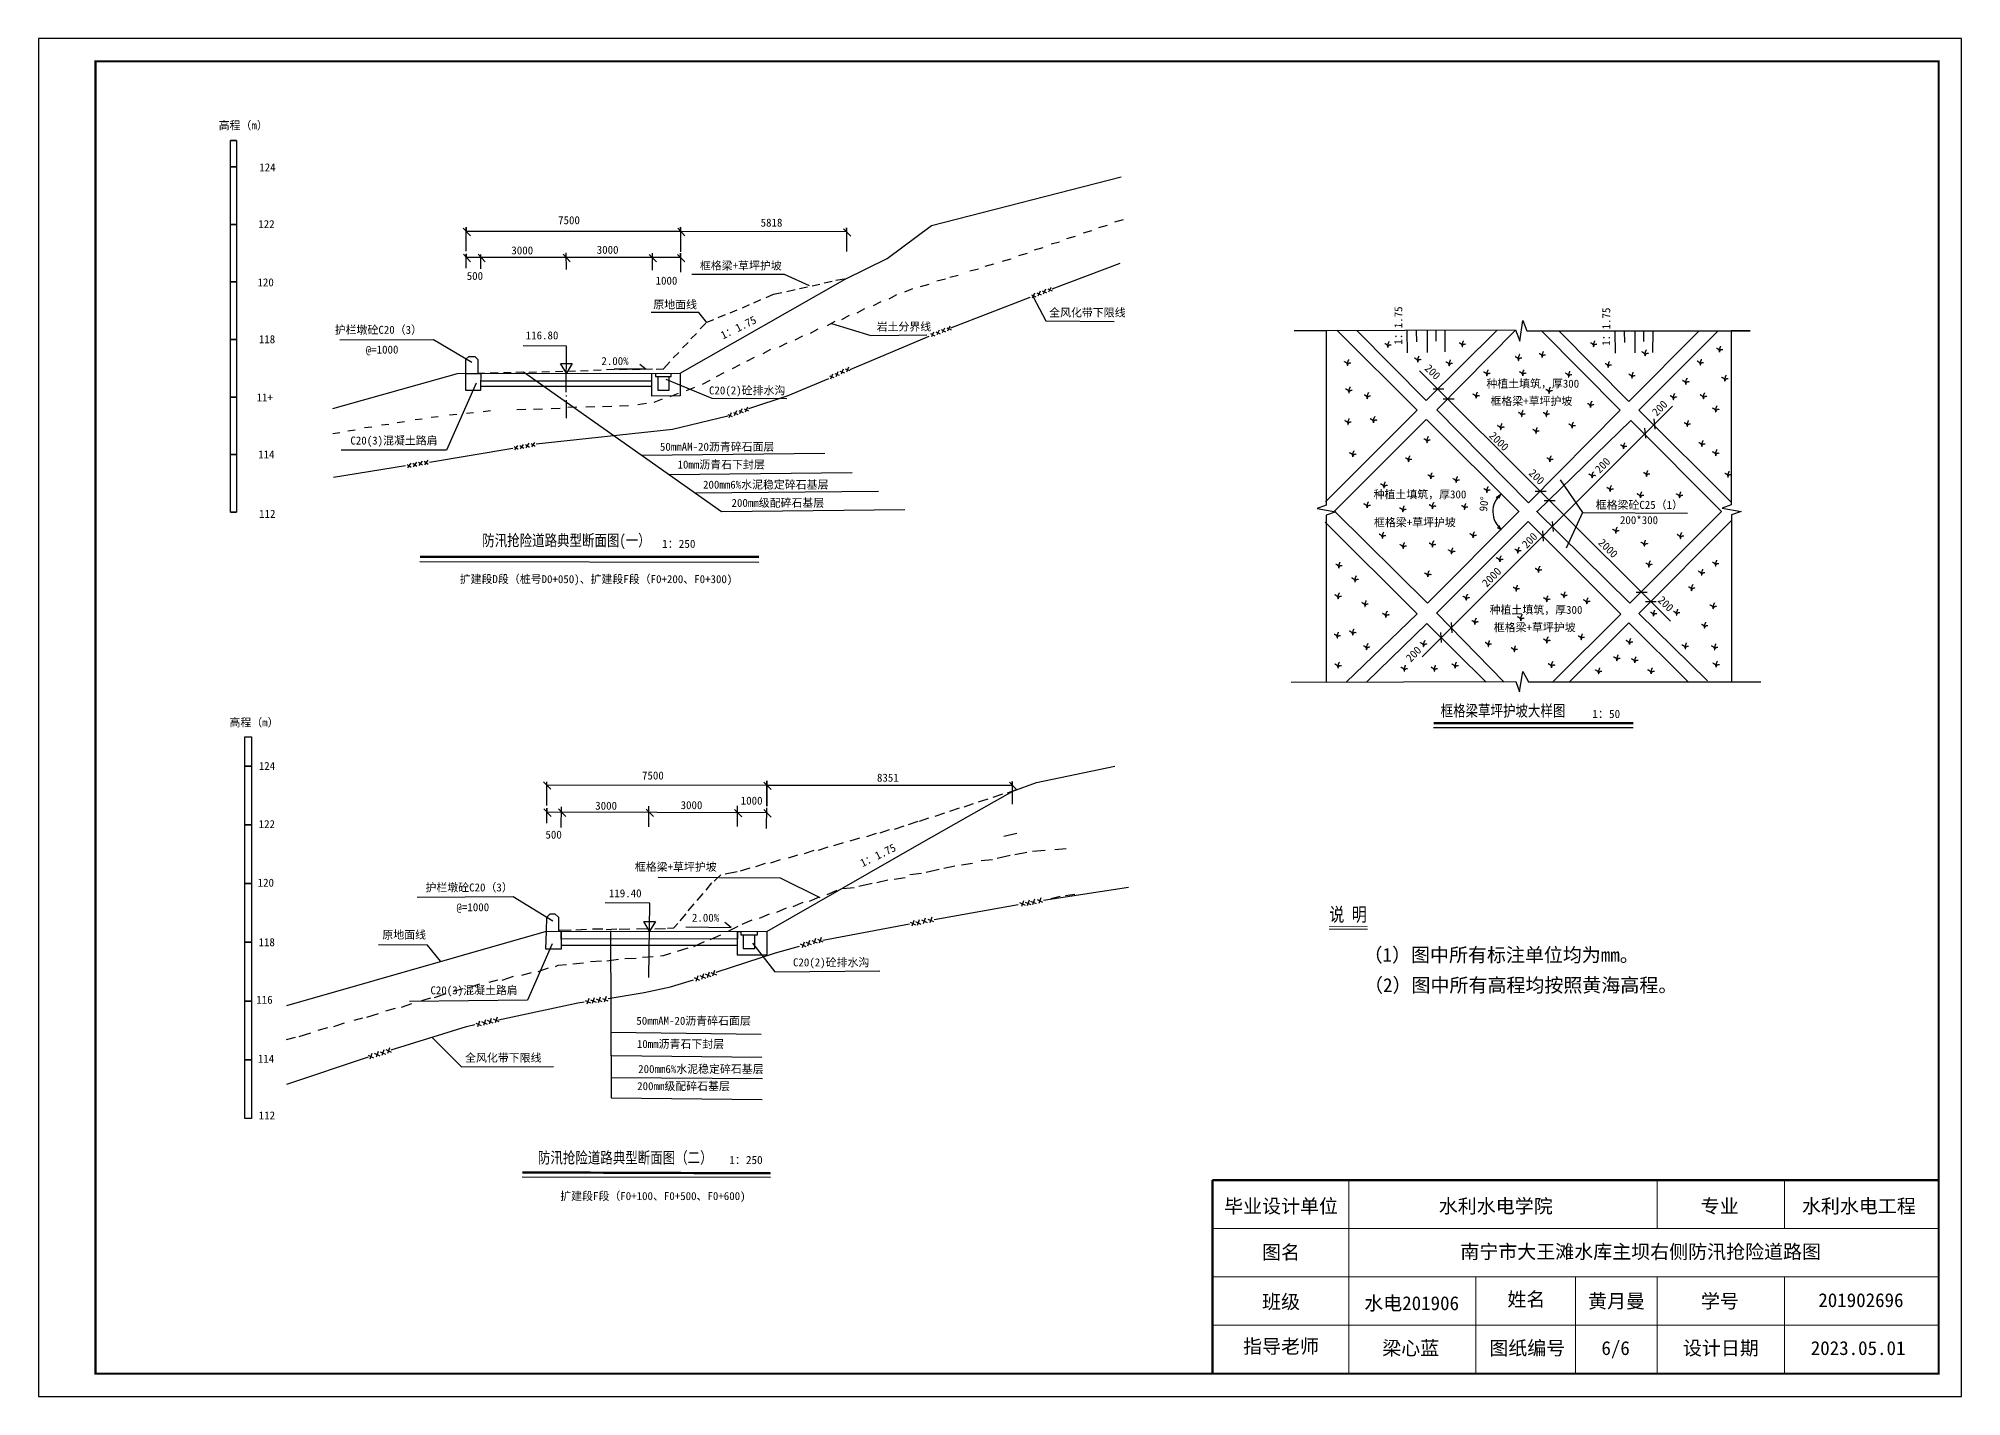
# Model space of a CAD drawing. Header units: millimetres. Extents: x 2456 to 5353, y 685 to 1986.
# Drawn here: x 4512 to 5353, y 1392 to 1986 of the extents above; entities that cross this region are included whole.
import ezdxf
from ezdxf.enums import TextEntityAlignment as Align

# ---------------------------------------------------------------- set-up
doc = ezdxf.new("R2010")
doc.units = ezdxf.units.MM
doc.linetypes.add('2', pattern=[3, 1, -1, 1])
doc.layers.get('0').update_dxf_attribs({"color": 10})
for name, color, linetype in [('0-外框', 6, 'Continuous'), ('2文字', 7, 'Continuous'), ('grass', 7, 'Continuous'), ('TXT-DIM', 7, 'Continuous'), ('TXT-NOTE', 2, 'Continuous'), ('图框', 7, 'Continuous'), ('签名', 193, '2')]:
    doc.layers.add(name, color=color, linetype=linetype)
doc.styles.add('HT', font='', dxfattribs={"width": 0.8})
doc.styles.add('宋体', font='')
doc.styles.get('HT').set_extended_font_data('SimHei')
doc.styles.get('宋体').set_extended_font_data('SimSun')
pattern_1 = [(37.5, (3324.49, -57.057), (-1.6, 48.9413), [0, -38.608, 0, -43.18, 0, -41.275]), (7.5, (3324.49, -57.057), (44.9523, 71.6825), [0, -20.828, 0, -34.798, 0, -13.335]), (327.5, (3293.247, -57.057), (79.0992, 0.1437), [0, -12.7, 0, -45.72, 0, -59.69]), (317.5, (3293.25, -57.06), (76.3556, 22.293), [0, -6.35, 0, -29.972, 0, -34.29])]

# ---------------------------------------------------------------- blocks, each defined once
blk = doc.blocks.new('$_grass2')
for points in [[(0.08, 0), (0.04, 0.09), (0.04, 0.18), (0, 0.28), (-0.04, 0.37), (-0.04, 0.46), (-0.08, 0.56), (-0.08, 0.65), (-0.16, 0.7), (-0.16, 0.79), (-0.23, 0.83), (-0.23, 0.93), (-0.31, 1.02), (-0.35, 1.11), (-0.43, 1.16), (-0.47, 1.25), (-0.55, 1.3), (-0.62, 1.34), (-0.7, 1.34), (-0.78, 1.39), (-0.86, 1.44), (-0.97, 1.44), (-1.05, 1.48), (-1.36, 1.48), (-1.44, 1.44), (-1.52, 1.44), (-1.52, 1.48)], [(1.75, 1.86), (1.71, 1.9), (1.79, 1.9), (1.64, 1.9), (1.56, 1.86), (1.44, 1.86), (1.36, 1.81), (1.29, 1.76), (1.21, 1.72), (1.13, 1.72), (1.09, 1.62), (1.01, 1.62), (0.94, 1.58), (0.86, 1.53), (0.74, 1.44), (0.66, 1.34), (0.66, 1.25), (0.58, 1.16), (0.51, 1.11), (0.51, 1.02), (0.43, 1.02), (0.39, 0.88), (0.35, 0.79), (0.27, 0.74), (0.27, 0.65), (0.23, 0.56), (0.2, 0.46), (0.12, 0.28), (0.08, 0.18), (0, 0), (0, 0.14), (0.04, 0.23), (0.04, 0.6), (0.08, 0.7), (0.08, 1.16), (0.04, 1.3), (0.04, 1.58), (0, 1.72), (0, 1.81), (-0.04, 1.9), (-0.04, 2.09), (-0.08, 2.18), (-0.08, 2.27), (-0.16, 2.37), (-0.16, 2.46), (-0.19, 2.55), (-0.23, 2.64), (-0.27, 2.74), (-0.31, 2.83), (-0.35, 2.92), (-0.39, 3.02), (-0.39, 3.11), (-0.39, 3.06)]]:
    blk.add_lwpolyline(points)
blk = doc.blocks.new('_grass2')
at = {"layer": 'grass'}
blk.add_blockref('$_grass2', (0, 0), dxfattribs=at)

msp = doc.modelspace()

# ---------------------------------------------------------------- hatches: boundary and pattern name
at = {"layer": '签名', "linetype": 'ByBlock'}
h = msp.add_hatch(dxfattribs=at)
h.set_pattern_fill('AR-SAND', color=256)
h.set_pattern_definition(pattern_1)
h.paths.add_polyline_path([(4598.2513, 1905.0316), (4595.7262, 1905.0316), (4595.7262, 1930.2022), (4598.2513, 1930.2022)])
h = msp.add_hatch(dxfattribs=at)
h.set_pattern_fill('AR-SAND', color=256)
h.set_pattern_definition(pattern_1)
h.paths.add_polyline_path([(4598.2513, 1854.6903), (4595.7262, 1854.6903), (4595.7262, 1879.861), (4598.2513, 1879.861)])
h = msp.add_hatch(dxfattribs=at)
h.set_pattern_fill('AR-SAND', color=256)
h.set_pattern_definition(pattern_1)
h.paths.add_polyline_path([(4598.2513, 1804.3491), (4595.7262, 1804.3491), (4595.7262, 1829.5197), (4598.2513, 1829.5197)])
h = msp.add_hatch(dxfattribs=at)
h.set_pattern_fill('AR-SAND', color=256)
h.set_pattern_definition(pattern_1)
h.paths.add_polyline_path([(4604.8525, 1642.4218), (4602.0045, 1642.4218), (4602.0045, 1668.1222), (4604.8525, 1668.1222)])
h = msp.add_hatch(dxfattribs=at)
h.set_pattern_fill('AR-SAND', color=256)
h.set_pattern_definition(pattern_1)
h.paths.add_polyline_path([(4604.8525, 1591.0209), (4602.0045, 1591.0209), (4602.0045, 1616.7213), (4604.8525, 1616.7213)])
h = msp.add_hatch(dxfattribs=at)
h.set_pattern_fill('AR-SAND', color=256)
h.set_pattern_definition(pattern_1)
h.paths.add_polyline_path([(4604.8525, 1539.6199), (4602.0045, 1539.6199), (4602.0045, 1565.3204), (4604.8525, 1565.3204)])

# ---------------------------------------------------------------- linework, layer by layer
at = {"color": 0}
for p, q in [((4902.2395, 1904.5416), (4985.213, 1925.8082)), ((4698.7161, 1893.2593), (4698.7796, 1903.7464)), ((4698.7796, 1903.7464), (4698.7696, 1902.0976)), ((4698.7696, 1902.0976), (4792.5274, 1902.0461)), ((4698.7796, 1903.7464), (4698.7796, 1903.7464)), ((4792.5274, 1902.0461), (4792.5225, 1893.0635)), ((4792.5274, 1902.0461), (4792.5284, 1903.8232)), ((4792.5284, 1903.8232), (4792.5274, 1902.0461)), ((4792.5274, 1902.0461), (4865.0947, 1901.8599)), ((4865.0947, 1901.8599), (4865.0724, 1893.1953)), ((4865.0947, 1901.8599), (4865.0991, 1903.5929)), ((4865.0991, 1903.5929), (4865.0947, 1901.8599)), ((4882.8558, 1890.0721), (4902.2395, 1904.5416)), ((4968.6549, 1901.3594), (4972.3979, 1902.3429)), ((4975.4256, 1903.7025), (4979.1686, 1904.686)), ((4982.5007, 1906.2109), (4986.2437, 1907.1944)), ((4742.3438, 1892.532), (4742.4435, 1885.2883)), ((4780.11, 1892.4185), (4780.11, 1885.0099)), ((4792.4276, 1890.6359), (4792.428, 1892.3783)), ((4792.428, 1892.3783), (4792.4276, 1890.6359)), ((4940.424, 1891.4539), (4944.167, 1892.4374)), ((4947.3242, 1893.929), (4951.0672, 1894.9125)), ((4954.5146, 1896.4866), (4958.2577, 1897.4701)), ((4961.4452, 1898.9056), (4965.1882, 1899.8891)), ((4698.7233, 1885.9019), (4698.8187, 1892.1954)), ((4698.8187, 1892.1954), (4698.7954, 1890.6584)), ((4698.7954, 1890.6584), (4792.4276, 1890.6359)), ((4705.1267, 1885.5633), (4705.222, 1891.8568)), ((4792.4276, 1890.6359), (4792.426, 1884.1639)), ((4864.5305, 1881.0743), (4882.8558, 1890.0721)), ((4919.081, 1884.6526), (4922.824, 1885.6361)), ((4925.79, 1886.7603), (4929.533, 1887.7438)), ((4933.3745, 1888.9912), (4937.1175, 1889.9748)), ((4955.0422, 1876.9028), (4984.7251, 1888.0532)), ((4792.3129, 1840.0241), (4864.5305, 1881.0743)), ((4797.4546, 1883.2674), (4837.8573, 1883.2844)), ((4837.8573, 1883.2844), (4848.7718, 1878.3621)), ((4839.0303, 1875.7167), (4842.6999, 1876.563)), ((4844.5851, 1877.0638), (4848.0018, 1877.7151)), ((4850.0519, 1878.1879), (4853.4896, 1878.8918)), ((4855.3825, 1879.4403), (4858.8817, 1880.2221)), ((4860.4665, 1880.6027), (4865.0482, 1881.3292)), ((4890.5644, 1875.5117), (4894.0937, 1876.9582)), ((4897.4886, 1877.9164), (4901.2316, 1878.9)), ((4904.5882, 1880.2975), (4908.3313, 1881.281)), ((4910.2154, 1881.8769), (4913.9584, 1882.8604)), ((4949.7091, 1875.794), (4948.7114, 1873.6609)), ((4950.685, 1875.9906), (4952.5882, 1875.0963)), ((4952.0729, 1876.6845), (4951.0751, 1874.5514)), ((4953.0768, 1876.8007), (4954.9801, 1875.9064)), ((4954.4647, 1877.4946), (4953.467, 1875.3614)), ((4814.1885, 1866.301), (4817.2739, 1867.6951)), ((4819.5417, 1868.6031), (4822.6271, 1869.9971)), ((4824.4961, 1870.7849), (4827.5815, 1872.1789)), ((4830.0094, 1873.0569), (4833.0949, 1874.451)), ((4833.1489, 1874.4883), (4836.7669, 1875.2675)), ((4869.7337, 1866.4103), (4873.0875, 1868.2219)), ((4876.8475, 1869.5118), (4880.2012, 1871.3234)), ((4883.7012, 1872.4871), (4887.055, 1874.2988)), ((4910.6487, 1859.788), (4945.4391, 1873.1357)), ((4945.9583, 1874.2327), (4947.8616, 1873.3384)), ((4947.3462, 1874.9266), (4946.3484, 1872.7934)), ((4946.6545, 1873.3871), (4952.2475, 1862.8862)), ((4948.3212, 1875.1001), (4950.2245, 1874.2058)), ((4800.5216, 1866.4377), (4779.7215, 1866.5491)), ((4803.979, 1862.0909), (4800.5216, 1866.4377)), ((4801.0747, 1859.3785), (4803.5479, 1861.7729)), ((4804.0537, 1862.2233), (4807.0903, 1863.3982)), ((4809.0188, 1864.2509), (4812.1042, 1865.645)), ((4849.3758, 1857.4984), (4852.7296, 1859.31)), ((4856.8354, 1860.8391), (4860.1892, 1862.6507)), ((4858.5718, 1861.6598), (4875.7949, 1856.4851)), ((4863.058, 1863.4928), (4866.4118, 1865.3044)), ((4905.561, 1858.8003), (4904.5633, 1856.6671)), ((4906.5368, 1858.9969), (4908.4401, 1858.1026)), ((4907.9247, 1859.6908), (4906.927, 1857.5576)), ((4908.9287, 1859.807), (4910.832, 1858.9127)), ((4910.3166, 1860.5009), (4909.3189, 1858.3677)), ((4952.2475, 1862.8862), (4982.1573, 1862.5955)), ((5060.8555, 1858.5952), (5157.6622, 1858.9556)), ((5060.8555, 1858.5952), (5074.796, 1858.6471)), ((5088.1956, 1858.6299), (5118.607, 1827.9595)), ((5118.607, 1827.9595), (5149.4379, 1858.6576)), ((5123.2092, 1823.9779), (5157.6196, 1858.7465)), ((5157.6622, 1858.9556), (5159.5675, 1853.9928)), ((5159.5675, 1853.9928), (5160.7868, 1863.0192)), ((5160.7868, 1863.0192), (5162.6684, 1858.5311)), ((4684.4892, 1854.488), (4643.5099, 1854.3548)), ((4701.2577, 1844.5873), (4684.4892, 1854.488)), ((4742.5903, 1851.752), (4723.6254, 1851.8599)), ((4742.5362, 1831.6117), (4742.5903, 1851.752)), ((4793.2932, 1850.9762), (4795.7664, 1853.3706)), ((4797.0083, 1854.946), (4799.4815, 1857.3404)), ((4828.6987, 1848.5968), (4832.0525, 1850.4084)), ((4835.8526, 1851.4294), (4839.2064, 1853.2411)), ((4842.6788, 1854.5319), (4846.0325, 1856.3435)), ((4866.6431, 1841.6222), (4901.2098, 1856.167)), ((4875.7949, 1856.4851), (4900.2225, 1856.7663)), ((4901.8102, 1857.239), (4903.7135, 1856.3447)), ((4903.1981, 1857.9329), (4902.2003, 1855.7997)), ((4904.1731, 1858.1064), (4906.0764, 1857.2121)), ((5060.8555, 1858.5952), (5060.8555, 1858.5952)), ((5074.785, 1858.3835), (5074.7991, 1782.2815)), ((5079.7355, 1858.5248), (5114.5808, 1823.7434)), ((5110.194, 1858.5001), (5110.3239, 1848.8335)), ((5114.5441, 1853.6344), (5114.4262, 1858.547)), ((5119.1146, 1849.0574), (5119.1831, 1858.4991)), ((5122.9196, 1853.9587), (5122.9845, 1858.5001)), ((5126.8801, 1849.2228), (5126.945, 1858.4352)), ((5162.6684, 1858.5311), (5260.2299, 1858.5086)), ((5168.9696, 1858.4982), (5203.4334, 1823.7094)), ((5176.8657, 1858.221), (5207.2464, 1827.5836)), ((5201.0502, 1858.3014), (5201.1801, 1848.6349)), ((5205.4003, 1853.4357), (5205.2825, 1858.3483)), ((5207.2464, 1827.5836), (5237.9042, 1858.4982)), ((5209.9708, 1848.8588), (5210.0393, 1858.3005)), ((5246.2139, 1858.5398), (5211.6411, 1823.7446)), ((5213.7758, 1853.7601), (5213.8407, 1858.3014)), ((5217.7363, 1849.0241), (5217.8012, 1858.2365)), ((5260.2299, 1858.5086), (5251.9737, 1858.5105)), ((5251.9737, 1858.5105), (5251.9878, 1782.4084)), ((4698.6388, 1846.0798), (4699.9622, 1847.2419)), ((4698.656, 1839.769), (4698.6388, 1846.0798)), ((4699.9622, 1847.2419), (4702.5095, 1847.1866)), ((4702.5095, 1847.1866), (4703.8663, 1845.9968)), ((4703.8663, 1845.9968), (4703.8833, 1839.7833)), ((4742.6415, 1839.9343), (4740.0351, 1844.2302)), ((4740.1028, 1844.1963), (4745.18, 1844.1963)), ((4745.18, 1844.1963), (4742.6415, 1839.9343)), ((4777.2566, 1841.6533), (4774.6601, 1843.7018)), ((4776.8487, 1841.6663), (4780.1767, 1841.7907)), ((4781.8071, 1841.698), (4785.135, 1841.8223)), ((4785.0837, 1841.8389), (4787.7529, 1844.9241)), ((4789.3257, 1846.6509), (4791.7989, 1849.0452)), ((4815.1974, 1841.9418), (4818.5512, 1843.7535)), ((4821.4234, 1845.1785), (4824.7772, 1846.9901)), ((4864.5622, 1841.8269), (4866.5202, 1841.0597)), ((4865.9014, 1842.6106), (4865.0462, 1840.4164)), ((4640.4407, 1824.5519), (4695.0132, 1839.7591)), ((4703.123, 1835.5356), (4690.1412, 1806.2953)), ((4695.0132, 1839.7591), (4792.3129, 1840.0241)), ((4698.656, 1839.769), (4705.1113, 1839.7866)), ((4698.6761, 1832.397), (4698.656, 1839.769)), ((4704.2141, 1840.027), (4706.7956, 1840.1669)), ((4705.0707, 1836.6709), (4780.0156, 1836.6466)), ((4705.0775, 1834.3114), (4705.0757, 1832.391)), ((4705.1113, 1839.7866), (4705.0775, 1834.3114)), ((4705.0775, 1834.3114), (4780.0472, 1834.2409)), ((4709.2683, 1840.1203), (4712.7206, 1840.1513)), ((4715.0844, 1840.1824), (4718.4123, 1840.3067)), ((4720.4695, 1840.354), (4723.7975, 1840.4783)), ((4723.7975, 1840.4783), (4810.3991, 1779.4642)), ((4726.1669, 1840.4008), (4729.4948, 1840.5252)), ((4731.8956, 1840.5522), (4735.2235, 1840.6766)), ((4737.7503, 1840.7091), (4741.0782, 1840.8335)), ((4743.179, 1840.8939), (4746.5069, 1841.0182)), ((4748.7975, 1841.045), (4752.1254, 1841.1693)), ((4754.4917, 1841.2464), (4757.8196, 1841.3707)), ((4760.1587, 1841.514), (4763.4866, 1841.6384)), ((4777.2566, 1841.6533), (4763.4866, 1841.6384)), ((4765.8291, 1841.593), (4769.1571, 1841.7173)), ((4771.5006, 1841.5771), (4774.8285, 1841.7014)), ((4779.9856, 1829.8808), (4779.9581, 1839.9905)), ((4781.4852, 1839.9769), (4781.4852, 1838.5261)), ((4781.4852, 1838.5261), (4788.4427, 1838.5535)), ((4782.6138, 1838.5262), (4782.5966, 1832.5414)), ((4786.1152, 1837.3506), (4806.1863, 1829.0764)), ((4787.4871, 1832.5071), (4787.5558, 1838.5605)), ((4788.4427, 1838.5535), (4788.4259, 1840.0166)), ((4792.3129, 1840.0241), (4792.4009, 1829.9897)), ((4795.1118, 1832.4185), (4798.7653, 1833.8456)), ((4802.1354, 1835.1378), (4805.4892, 1836.9494)), ((4808.2689, 1838.4894), (4811.6227, 1840.301)), ((4839.5636, 1830.2247), (4857.3813, 1837.6758)), ((4857.628, 1838.796), (4859.5861, 1838.0288)), ((4858.9673, 1839.5797), (4858.1121, 1837.3855)), ((4859.9288, 1839.817), (4861.8868, 1839.0499)), ((4861.268, 1840.6008), (4860.4128, 1838.4066)), ((4862.2288, 1840.8611), (4864.1868, 1840.094)), ((4863.568, 1841.6449), (4862.7128, 1839.4507)), ((5115.6626, 1841.001), (5225.419, 1731.4246)), ((4705.0757, 1832.391), (4698.6761, 1832.397)), ((4742.6444, 1820.2727), (4742.5903, 1828.102)), ((4742.6983, 1829.7219), (4742.6983, 1830.1538)), ((4743.2289, 1825.0617), (4747.1943, 1825.191)), ((4751.0152, 1825.2091), (4754.9806, 1825.3384)), ((4758.4246, 1825.4508), (4762.39, 1825.5801)), ((4765.7371, 1825.6893), (4769.7024, 1825.8186)), ((4773.7778, 1826.3167), (4777.6353, 1826.7986)), ((4792.4009, 1829.9897), (4779.9856, 1829.8808)), ((4781.0105, 1827.299), (4784.6639, 1828.726)), ((4782.5966, 1832.5414), (4787.4871, 1832.5071)), ((4787.8998, 1829.7191), (4791.5532, 1831.1462)), ((4806.1863, 1829.0764), (4838.9615, 1828.9462)), ((4821.7582, 1825.0934), (4820.744, 1822.9679)), ((4822.4036, 1824.5267), (4839.5636, 1830.2247)), ((5116.8001, 1715.8532), (5226.3788, 1825.5653)), ((4661.7952, 1817.3202), (4664.9148, 1817.6827)), ((4668.6412, 1818.4005), (4671.7607, 1818.763)), ((4676.4285, 1819.6308), (4679.5481, 1819.9933)), ((4683.414, 1820.7109), (4686.5335, 1821.0734)), ((4691.5332, 1821.677), (4694.6527, 1822.0395)), ((4698.8797, 1822.402), (4701.9992, 1822.7645)), ((4706.2579, 1823.2183), (4709.3775, 1823.5808)), ((4720.9382, 1824.0888), (4724.9036, 1824.2181)), ((4728.1648, 1824.2493), (4732.1301, 1824.3787)), ((4735.8821, 1824.5562), (4739.8474, 1824.6855)), ((4788.9647, 1815.4565), (4813.1617, 1821.297)), ((4813.2268, 1821.8972), (4815.1231, 1820.9882)), ((4814.62, 1822.5804), (4813.6058, 1820.455)), ((4815.5964, 1822.7464), (4817.4927, 1821.8374)), ((4816.9896, 1823.4296), (4815.9754, 1821.3042)), ((4817.9669, 1823.6186), (4819.8633, 1822.7096)), ((4819.3602, 1824.3018), (4818.346, 1822.1764)), ((4820.365, 1824.4102), (4822.2613, 1823.5012)), ((5114.5808, 1823.7434), (5074.567, 1783.7562)), ((5118.5703, 1819.6729), (5078.5506, 1779.5881)), ((5159.2464, 1779.3715), (5118.6793, 1819.7653)), ((5163.3485, 1783.307), (5123.1949, 1823.9842)), ((5203.4334, 1823.7094), (5163.3485, 1783.307)), ((5167.0762, 1779.4195), (5208.0485, 1819.2617)), ((5208.0485, 1819.2617), (5247.7791, 1779.4195)), ((5211.6411, 1823.7446), (5251.9132, 1783.5922)), ((4640.3826, 1813.5939), (4643.5022, 1813.9564)), ((4647.0568, 1814.7539), (4650.1763, 1815.1164)), ((4654.322, 1816.1795), (4657.4415, 1816.542)), ((4721.241, 1808.3514), (4719.8956, 1806.4186)), ((4722.2314, 1808.3568), (4723.9552, 1807.1523)), ((4723.717, 1808.805), (4722.3715, 1806.8722)), ((4724.712, 1808.833), (4726.4358, 1807.6285)), ((4726.1976, 1809.2812), (4724.8521, 1807.3484)), ((4727.2067, 1809.2252), (4728.9305, 1808.0207)), ((4728.6923, 1809.6734), (4727.3468, 1807.7406)), ((4729.4366, 1809.0867), (4788.9647, 1815.4565)), ((4690.1412, 1806.2953), (4644.0535, 1806.2953)), ((4673.0028, 1800.0793), (4674.7266, 1798.8748)), ((4674.4884, 1800.5274), (4673.1429, 1798.5946)), ((4675.4787, 1800.5329), (4677.2025, 1799.3284)), ((4676.9643, 1800.9811), (4675.6188, 1799.0483)), ((4677.9593, 1801.0091), (4679.6831, 1799.8046)), ((4679.4449, 1801.4573), (4678.0994, 1799.5245)), ((4680.454, 1801.4013), (4682.1778, 1800.1968)), ((4681.9396, 1801.8495), (4680.5941, 1799.9167)), ((4682.6844, 1801.0661), (4719.2252, 1807.1346)), ((4719.7555, 1807.9032), (4721.4793, 1806.6987)), ((4775.4363, 1804.1093), (4855.6018, 1804.9494)), ((4775.4363, 1804.1093), (4855.6018, 1804.9494)), ((4640.7924, 1794.4928), (4672.171, 1799.5036)), ((4787.3865, 1795.6774), (4867.552, 1796.5175)), ((5177.2342, 1793.2983), (5186.8781, 1779.0268)), ((4798.9145, 1787.5555), (4879.08, 1788.3956)), ((4798.9145, 1787.5555), (4879.08, 1788.3956)), ((5149.2542, 1785.6249), (5151.2449, 1787.0703)), ((5151.2449, 1787.0703), (5150.1666, 1785.0815)), ((4810.3991, 1779.4642), (4890.5646, 1780.3042)), ((4810.3991, 1779.4642), (4890.5646, 1780.3042)), ((4810.3991, 1779.4642), (4890.5646, 1780.3042)), ((4810.3991, 1779.4642), (4890.5646, 1780.3042)), ((5074.7991, 1782.2815), (5070.8878, 1780.7292)), ((5070.8878, 1780.7292), (5079.1406, 1779.2925)), ((5114.6021, 1734.7369), (5074.3727, 1774.7293)), ((5074.856, 1777.7986), (5074.8502, 1704.7935)), ((5074.856, 1777.7917), (5074.8502, 1704.7866)), ((5079.1406, 1779.2925), (5074.856, 1777.7986)), ((5079.1406, 1779.2856), (5074.856, 1777.7917)), ((5078.8066, 1779.2803), (5119.145, 1739.2989)), ((5119.145, 1739.2989), (5159.1528, 1779.4455)), ((5123.0397, 1735.0372), (5163.2383, 1775.1543)), ((5163.2383, 1775.1543), (5203.6526, 1734.5596)), ((5207.635, 1739.3018), (5166.8001, 1779.5575)), ((5186.8781, 1779.0268), (5179.8303, 1763.3654)), ((5186.8781, 1779.0268), (5232.8732, 1778.749)), ((5247.7791, 1779.4195), (5207.635, 1739.3018)), ((5211.5665, 1734.842), (5251.9511, 1775.3755)), ((5251.9878, 1782.4084), (5248.0765, 1780.8562)), ((5248.0765, 1780.8562), (5256.3293, 1779.4195)), ((5252.0447, 1777.9256), (5252.0389, 1704.9205)), ((5256.3293, 1779.4195), (5252.0447, 1777.9256)), ((5149.6073, 1772.5159), (5151.3941, 1771.6185)), ((5151.3941, 1771.6185), (5150.3692, 1773.3064)), ((4678.5995, 1759.624), (4826.7957, 1759.6549)), ((4678.5325, 1757.5475), (4826.7129, 1757.3047)), ((5083.6397, 1704.8479), (5114.6021, 1734.7369)), ((5152.5719, 1704.9628), (5123.0729, 1735.1267)), ((5203.6526, 1734.5596), (5173.9367, 1704.9096)), ((5241.6828, 1705.33), (5211.5665, 1734.842)), ((5092.6093, 1704.9403), (5118.8902, 1730.4533)), ((5118.8902, 1730.4533), (5144.8381, 1704.7734)), ((5181.3174, 1705.0194), (5207.2712, 1730.7772)), ((5207.2712, 1730.7772), (5232.9573, 1705.1089)), ((5159.4514, 1700.5706), (5160.8756, 1709.4046)), ((5160.8756, 1709.4046), (5163.262, 1704.9275)), ((5059.6078, 1704.7468), (5157.8032, 1705.0477)), ((5157.8032, 1705.0477), (5159.4514, 1700.5706)), ((5163.262, 1704.9275), (5264.8854, 1704.9195)), ((5121.7156, 1684.9498), (5209.1308, 1684.9402)), ((5121.8644, 1686.8835), (5209.1182, 1686.8964)), ((4948.1827, 1660.9245), (4982.407, 1668.0412)), ((4733.8473, 1661.2488), (4733.8913, 1650.8094)), ((4733.8473, 1661.2488), (4733.8473, 1661.2488)), ((4733.8473, 1661.2488), (4733.8473, 1661.2488)), ((4733.8473, 1661.2488), (4733.8526, 1659.9749)), ((4733.8526, 1659.9749), (4830.2144, 1659.7624)), ((4830.2144, 1659.7624), (4830.2045, 1650.6424)), ((4830.2045, 1650.6424), (4830.2246, 1659.7624)), ((4830.2144, 1659.7624), (4830.2185, 1661.5934)), ((4830.2185, 1661.5934), (4830.2144, 1659.7624)), ((4830.2246, 1659.7624), (4937.5584, 1659.8213)), ((4918.4841, 1646.2559), (4937.7604, 1657.1582)), ((4935.4441, 1656.4279), (4939.6173, 1657.8173)), ((4937.5584, 1659.8213), (4937.5201, 1651.4926)), ((4937.5584, 1659.8213), (4937.5576, 1661.4096)), ((4937.5576, 1661.4096), (4937.5584, 1659.8213)), ((4937.7604, 1657.1582), (4948.1827, 1660.9245)), ((4734.0222, 1643.1771), (4733.9738, 1649.6632)), ((4733.9738, 1649.6632), (4733.9856, 1648.0815)), ((4740.3623, 1641.2805), (4740.3907, 1650.3291)), ((4778.6802, 1641.5798), (4778.7087, 1650.6285)), ((4817.3465, 1641.6581), (4817.375, 1650.7068)), ((4830.1661, 1640.7677), (4830.1945, 1649.8163)), ((4910.287, 1648.3979), (4914.4602, 1649.7872)), ((4916.5134, 1650.3361), (4920.6865, 1651.7255)), ((4922.7895, 1652.4094), (4926.9627, 1653.7988)), ((4929.2761, 1654.516), (4933.4492, 1655.9054)), ((4733.9856, 1648.0815), (4830.1881, 1647.7791)), ((4879.7694, 1638.9383), (4883.9426, 1640.3277)), ((4886.0996, 1640.5667), (4890.2728, 1641.9561)), ((4892.1852, 1642.6123), (4896.3584, 1644.0017)), ((4896.9214, 1633.9621), (4918.4841, 1646.2559)), ((4896.947, 1644.0759), (4901.1202, 1645.4653)), ((4903.9014, 1646.2552), (4908.0746, 1647.6446)), ((4830.1917, 1595.7413), (4896.9214, 1633.9621)), ((4852.8989, 1631.376), (4857.0721, 1632.7654)), ((4859.586, 1633.3322), (4863.7592, 1634.7216)), ((4866.7394, 1635.3959), (4870.9126, 1636.7853)), ((4873.9725, 1637.3521), (4878.1456, 1638.7415)), ((4933.8673, 1637.4736), (4939.623, 1638.8006)), ((4961.2055, 1631.9727), (4956.165, 1631.4287)), ((4818.794, 1622.2421), (4822.9672, 1623.6315)), ((4825.4554, 1624.2178), (4829.6286, 1625.6071)), ((4832.0074, 1625.8268), (4836.1806, 1627.2162)), ((4839.6571, 1627.9119), (4843.8303, 1629.3013)), ((4846.765, 1629.9076), (4850.9382, 1631.297)), ((4907.6764, 1623.3931), (4912.4781, 1624.5164)), ((4915.3574, 1624.9052), (4920.1861, 1625.6175)), ((4928.949, 1627.1656), (4923.9085, 1626.6216)), ((4930.9581, 1627.7789), (4936.7139, 1629.1059)), ((4938.7571, 1629.4122), (4943.8829, 1630.4218)), ((4946.438, 1630.9242), (4951.8909, 1631.358)), ((4836.2773, 1619.0393), (4782.6472, 1619.3961)), ((4803.6582, 1613.8566), (4806.1692, 1616.9743)), ((4807.2157, 1617.7109), (4810.1405, 1620.4882)), ((4812.0721, 1620.9757), (4817.2577, 1622.027)), ((4853.5359, 1610.4161), (4836.2773, 1619.0393)), ((4868.4897, 1614.9231), (4863.4492, 1614.3791)), ((4870.4988, 1615.5364), (4876.2546, 1616.8634)), ((4878.2978, 1617.1697), (4883.0994, 1618.293)), ((4885.9787, 1618.6817), (4890.8074, 1619.3941)), ((4897.8684, 1621.1466), (4892.8279, 1620.6026)), ((4899.8775, 1621.7598), (4905.6332, 1623.0868)), ((4951.2255, 1609.5326), (4988.3704, 1615.1885)), ((4719.3712, 1610.9802), (4677.2981, 1610.6101)), ((4736.6299, 1600.2441), (4719.3712, 1610.9802)), ((4779.0456, 1608.2153), (4759.4793, 1608.2956)), ((4778.6433, 1575.7072), (4779.0456, 1608.2153)), ((4795.8991, 1604.792), (4798.4101, 1607.9097)), ((4799.8447, 1609.272), (4802.3558, 1612.3896)), ((4841.7387, 1606.6651), (4846.0811, 1608.5867)), ((4848.9589, 1609.0593), (4853.3013, 1610.9809)), ((4856.6655, 1611.9039), (4861.0079, 1613.8254)), ((4903.3767, 1601.0584), (4940.1235, 1607.5348)), ((4940.8088, 1608.4051), (4943.2146, 1607.3193)), ((4942.4653, 1609.2062), (4941.5852, 1606.7247)), ((4943.2644, 1608.6082), (4945.6702, 1607.5223)), ((4944.9209, 1609.4092), (4944.0407, 1606.9277)), ((4945.5863, 1609.0655), (4947.9921, 1607.9796)), ((4947.2428, 1609.8666), (4946.3627, 1607.3851)), ((4948.3974, 1609.7259), (4950.8032, 1608.64)), ((4950.0538, 1610.527), (4949.1737, 1608.0455)), ((4954.4843, 1610.2503), (4958.4857, 1611.1864)), ((4960.8851, 1611.5103), (4964.909, 1612.1039)), ((4733.8316, 1595.8536), (4733.962, 1601.9659)), ((4733.962, 1601.9659), (4735.4611, 1603.5523)), ((4735.4611, 1603.5523), (4737.601, 1603.5406)), ((4737.601, 1603.5406), (4739.1053, 1601.9689)), ((4739.1053, 1601.9689), (4739.0982, 1595.8474)), ((4779.0018, 1595.8968), (4776.3954, 1600.1927)), ((4776.4632, 1600.1589), (4781.5403, 1600.1589)), ((4781.5403, 1600.1589), (4779.0018, 1595.8968)), ((4789.5163, 1597.3344), (4791.3078, 1599.2366)), ((4792.3842, 1600.4195), (4794.8952, 1603.5371)), ((4814.6421, 1597.5028), (4811.9349, 1599.7397)), ((4819.4523, 1598.9462), (4823.7947, 1600.8678)), ((4827.1006, 1601.6114), (4831.4429, 1603.5329)), ((4834.5483, 1604.1538), (4838.8907, 1606.0754)), ((4854.7531, 1591.9196), (4892.5833, 1599.0405)), ((4892.8833, 1599.8228), (4895.2891, 1598.737)), ((4894.5398, 1600.6239), (4893.6597, 1598.1424)), ((4895.2138, 1600.064), (4897.6196, 1598.9781)), ((4896.8702, 1600.865), (4895.9901, 1598.3836)), ((4897.8926, 1600.7867), (4900.2984, 1599.7009)), ((4899.549, 1601.5878), (4898.6689, 1599.1063)), ((4900.7064, 1601.215), (4903.1122, 1600.1291)), ((4902.3629, 1602.016), (4901.4828, 1599.5346)), ((4620.338, 1563.4279), (4733.8316, 1595.8536)), ((4681.8282, 1589.838), (4660.3523, 1589.9828)), ((4687.5896, 1582.7733), (4681.8282, 1589.838)), ((4736.3853, 1590.3189), (4725.5393, 1565.7015)), ((4733.6634, 1587.9661), (4733.8316, 1595.8536)), ((4733.8316, 1595.8536), (4830.1917, 1595.7413)), ((4739.5376, 1596.3469), (4744.6805, 1596.4599)), ((4740.2499, 1592.3957), (4740.2433, 1595.8461)), ((4740.2433, 1595.8461), (4740.2549, 1589.8386)), ((4817.4059, 1592.5454), (4740.2499, 1592.3957)), ((4740.2549, 1589.8386), (4740.2527, 1587.9585)), ((4740.2549, 1589.8386), (4817.4027, 1589.7487)), ((4746.7692, 1596.5507), (4751.45, 1596.7281)), ((4753.9781, 1596.9498), (4758.5921, 1596.9055)), ((4759.9926, 1596.6865), (4764.6734, 1596.8639)), ((4761.9022, 1596.0968), (4762.1354, 1522.9654)), ((4765.7142, 1596.7932), (4770.395, 1596.9706)), ((4773.2828, 1596.9353), (4777.9636, 1597.1127)), ((4781.2993, 1596.947), (4785.9801, 1597.1244)), ((4786.8702, 1597.2222), (4789.5163, 1597.3344)), ((4794.7559, 1597.8146), (4814.6421, 1597.5028)), ((4798.3617, 1589.1762), (4802.9458, 1591.3334)), ((4805.3929, 1592.1968), (4810.0594, 1594.2923)), ((4817.5015, 1597.8874), (4813.4108, 1595.8944)), ((4817.3977, 1585.4726), (4817.4097, 1595.7562)), ((4817.4097, 1595.7562), (4817.4059, 1592.5454)), ((4817.4097, 1595.7562), (4818.912, 1595.7544)), ((4818.912, 1595.7544), (4818.9104, 1594.3699)), ((4818.9104, 1594.3699), (4826.1678, 1594.3615)), ((4818.9104, 1594.3699), (4819.9571, 1594.3687)), ((4819.9571, 1594.3687), (4819.9499, 1588.2587)), ((4823.9042, 1590.6744), (4833.6795, 1578.0445)), ((4824.9778, 1588.2529), (4824.9849, 1594.3629)), ((4826.1678, 1594.3615), (4826.1695, 1595.746)), ((4830.1917, 1595.7413), (4830.1797, 1585.4577)), ((4844.8682, 1590.3161), (4847.274, 1589.2303)), ((4846.5247, 1591.1172), (4845.6446, 1588.6357)), ((4847.2655, 1591.0881), (4849.6713, 1590.0022)), ((4848.922, 1591.8891), (4848.0418, 1589.4077)), ((4849.8775, 1591.86), (4852.2833, 1590.7742)), ((4851.5339, 1592.6611), (4850.6538, 1590.1796)), ((4852.3814, 1592.3659), (4854.7872, 1591.28)), ((4854.0379, 1593.167), (4853.1577, 1590.6855)), ((4740.2527, 1587.9585), (4733.6634, 1587.9661)), ((4738.9162, 1580.9764), (4742.66, 1581.3957)), ((4745.4412, 1581.6666), (4750.0253, 1581.9916)), ((4753.1463, 1582.609), (4757.9266, 1582.9992)), ((4760.3324, 1582.934), (4765.4042, 1583.6485)), ((4768.1356, 1583.9409), (4773.0781, 1584.1037)), ((4775.8862, 1584.4814), (4780.5941, 1584.8404)), ((4783.7008, 1585.069), (4785.0402, 1585.2)), ((4785.0402, 1585.2), (4788.2778, 1586.3434)), ((4791.1543, 1587.1278), (4795.8635, 1588.6634)), ((4808.1399, 1577.9697), (4834.0976, 1586.36)), ((4830.1797, 1585.4577), (4817.3977, 1585.4726)), ((4819.9499, 1588.2587), (4824.9778, 1588.2529)), ((4834.0976, 1586.36), (4844.5455, 1589.3065)), ((4700.0992, 1571.2965), (4704.6748, 1572.8737)), ((4708.7456, 1573.5583), (4712.606, 1574.683)), ((4714.4309, 1574.4924), (4719.48, 1576.1638)), ((4723.0908, 1576.6208), (4727.3195, 1577.7566)), ((4730.2016, 1578.2926), (4734.7772, 1579.8698)), ((4737.8185, 1580.3957), (4738.9162, 1580.9764)), ((4788.1428, 1571.557), (4798.1485, 1574.6781)), ((4798.4115, 1575.5713), (4800.8173, 1574.4855)), ((4800.068, 1576.3724), (4799.1878, 1573.8909)), ((4800.9495, 1576.4604), (4803.3553, 1575.3745)), ((4802.606, 1577.2615), (4801.7259, 1574.78)), ((4803.3411, 1577.1832), (4805.7469, 1576.0973)), ((4804.9976, 1577.9842), (4804.1175, 1575.5027)), ((4805.754, 1577.8609), (4808.1598, 1576.775)), ((4807.4105, 1578.6619), (4806.5304, 1576.1805)), ((4833.6795, 1578.0445), (4879.6544, 1578.4972)), ((4725.5393, 1565.7015), (4673.934, 1565.1631)), ((4679.3854, 1565.5754), (4683.2458, 1566.7001)), ((4684.9179, 1566.9121), (4689.967, 1568.5835)), ((4693.2501, 1569.6874), (4697.4787, 1570.8232)), ((4712.8775, 1557.1116), (4747.5427, 1564.6281)), ((4747.5427, 1564.6281), (4750.3068, 1565.0224)), ((4750.7476, 1565.6315), (4753.1534, 1564.5457)), ((4752.4041, 1566.4326), (4751.5239, 1563.9511)), ((4753.1307, 1565.8935), (4755.5365, 1564.8076)), ((4754.7871, 1566.6945), (4753.907, 1564.2131)), ((4755.6459, 1566.2864), (4758.0517, 1565.2005)), ((4757.3024, 1567.0874), (4756.4223, 1564.606)), ((4758.3447, 1566.47), (4760.7505, 1565.3842)), ((4760.0011, 1567.2711), (4759.121, 1564.7896)), ((4760.8827, 1566.3876), (4776.583, 1569.1123)), ((4776.583, 1569.1123), (4788.1428, 1571.557)), ((4649.7679, 1556.9301), (4653.6283, 1558.0547)), ((4655.3004, 1558.2668), (4660.3494, 1559.9382)), ((4663.6325, 1561.0421), (4667.8612, 1562.1778)), ((4670.4817, 1562.6511), (4675.0573, 1564.2283)), ((4704.625, 1556.5247), (4703.7449, 1554.0432)), ((4705.4867, 1556.3459), (4707.8925, 1555.26)), ((4707.1431, 1557.147), (4706.263, 1554.6655)), ((4707.9778, 1556.9425), (4710.3836, 1555.8567)), ((4709.6343, 1557.7436), (4708.7541, 1555.2621)), ((4710.5997, 1557.5392), (4713.0055, 1556.4533)), ((4712.2562, 1558.3402), (4711.3761, 1555.8587)), ((4620.2357, 1548.4482), (4624.096, 1549.5729)), ((4625.7682, 1549.785), (4630.8172, 1551.4564)), ((4634.1003, 1552.5603), (4638.329, 1553.696)), ((4640.9495, 1554.1693), (4645.525, 1555.7465)), ((4665.899, 1544.0078), (4698.8366, 1554.1915)), ((4683.7989, 1549.6027), (4696.6498, 1536.5148)), ((4698.8366, 1554.1915), (4702.6117, 1555.0237)), ((4702.9685, 1555.7236), (4705.3743, 1554.6377)), ((4762.1354, 1551.7051), (4827.8012, 1550.8606)), ((4620.3835, 1528.9116), (4656.0924, 1540.9518)), ((4655.8762, 1541.6004), (4658.282, 1540.5146)), ((4657.5327, 1542.4015), (4656.6526, 1539.92)), ((4658.592, 1542.5047), (4660.9978, 1541.4189)), ((4660.2485, 1543.3058), (4659.3683, 1540.8243)), ((4661.1002, 1543.1769), (4663.506, 1542.091)), ((4662.7567, 1543.978), (4661.8765, 1541.4965)), ((4663.5828, 1544.1075), (4665.9886, 1543.0217)), ((4665.2392, 1544.9086), (4664.3591, 1542.4271)), ((4762.3913, 1541.4868), (4828.0013, 1540.8537)), ((4696.6498, 1536.5148), (4736.8929, 1536.6381)), ((4762.1354, 1531.9066), (4828.4018, 1531.4472)), ((4762.1354, 1522.9654), (4828.2016, 1522.2408)), ((4723.3607, 1490.3954), (4831.789, 1489.9951)), ((4723.2916, 1488.4411), (4831.8935, 1488.3301))]:
    msp.add_line(p, q, dxfattribs=at)
at = {"color": 0, "linetype": 'ByBlock', "lineweight": 70}
for p, q in [((5025.1678, 1402.3557), (5025.1678, 1487.0336)), ((5025.1678, 1487.0336), (5342.7099, 1487.0336)), ((5025.1678, 1487.0336), (5025.1678, 1465.8641)), ((5025.1678, 1465.8641), (5025.1678, 1444.6947)), ((5025.1678, 1444.6947), (5025.1678, 1423.5252))]:
    msp.add_line(p, q, dxfattribs=at)
at = {"color": 0, "linetype": 'ByBlock', "lineweight": 18}
for p, q in [((5084.7069, 1402.3557), (5084.7069, 1487.0336)), ((5219.6623, 1465.8641), (5219.6623, 1487.0336)), ((5275.2322, 1465.8641), (5275.2322, 1487.0336)), ((5025.1678, 1465.8641), (5342.7099, 1465.8641)), ((5025.1678, 1444.6947), (5342.7099, 1444.6947)), ((5140.2768, 1402.3557), (5140.2768, 1444.6947)), ((5183.9388, 1402.3557), (5183.9388, 1444.6947)), ((5219.6623, 1402.3557), (5219.6623, 1444.6947)), ((5275.2322, 1402.3557), (5275.2322, 1444.6947)), ((5025.1678, 1423.5252), (5342.7099, 1423.5252))]:
    msp.add_line(p, q, dxfattribs=at)
at = {"color": 0}
for points in [[(4595.7079, 1941.7184), (4598.2513, 1941.7184), (4598.2513, 1779.1784), (4595.7079, 1779.1784)], [(4595.7079, 1941.7184), (4598.2513, 1941.7184), (4598.2513, 1941.7184), (4595.7079, 1941.7184)], [(4595.7079, 1941.7184), (4598.2513, 1941.7184), (4598.2513, 1930.2022), (4595.7262, 1930.2022)], [(4595.7262, 1930.2022), (4598.2513, 1930.2022), (4598.2513, 1930.2022), (4595.7262, 1930.2022)], [(4598.2513, 1905.0316), (4595.7262, 1905.0316), (4595.7262, 1930.2022), (4598.2513, 1930.2022)], [(4598.2513, 1879.861), (4595.7262, 1879.861), (4595.7262, 1905.0316), (4598.2513, 1905.0316)], [(4598.2513, 1854.6903), (4595.7262, 1854.6903), (4595.7262, 1879.861), (4598.2513, 1879.861)], [(4598.2513, 1829.5197), (4595.7262, 1829.5197), (4595.7262, 1854.6903), (4598.2513, 1854.6903)], [(4598.2513, 1804.3491), (4595.7262, 1804.3491), (4595.7262, 1829.5197), (4598.2513, 1829.5197)], [(4598.2513, 1779.1784), (4595.7262, 1779.1784), (4595.7262, 1804.3491), (4598.2513, 1804.3491)], [(4598.2513, 1779.1784), (4595.7079, 1779.1784), (4595.7079, 1779.1784), (4598.2513, 1779.1784)], [(4604.8525, 1668.1222), (4602.0045, 1668.1222), (4602.0045, 1680.9725), (4604.8525, 1680.9725)], [(4604.8525, 1642.4218), (4602.0045, 1642.4218), (4602.0045, 1668.1222), (4604.8525, 1668.1222)], [(4604.8525, 1616.7213), (4602.0045, 1616.7213), (4602.0045, 1642.4218), (4604.8525, 1642.4218)], [(4604.8525, 1591.0209), (4602.0045, 1591.0209), (4602.0045, 1616.7213), (4604.8525, 1616.7213)], [(4604.8525, 1565.3204), (4602.0045, 1565.3204), (4602.0045, 1591.0209), (4604.8525, 1591.0209)], [(4604.8525, 1539.6199), (4602.0045, 1539.6199), (4602.0045, 1565.3204), (4604.8525, 1565.3204)], [(4604.8525, 1513.9195), (4602.0045, 1513.9195), (4602.0045, 1539.6199), (4604.8525, 1539.6199)]]:
    msp.add_lwpolyline(points, close=True, dxfattribs=at)
msp.add_arc((5157.8794, 1779.4055), 10.1463, 130.826994, 230.9015662, dxfattribs=at)
at = {"layer": '0-外框', "color": 0}
msp.add_lwpolyline([(5352.7099, 1392.3557), (5352.7099, 1986.3557), (4511.7099, 1986.3557), (4511.7099, 1392.3557)], close=True, dxfattribs=at)
at = {"layer": 'TXT-NOTE', "color": 0, "lineweight": 0, "const_width": 0.32}
msp.add_lwpolyline([(5076.1346, 1598.0411), (5092.9384, 1598.0411)], dxfattribs=at)
at = {"layer": 'TXT-NOTE', "color": 0, "lineweight": 0}
msp.add_lwpolyline([(5076.1346, 1596.7556), (5092.9384, 1596.7556)], dxfattribs=at)
at = {"layer": '图框', "color": 0}
msp.add_line((5342.7099, 1402.3557), (5162.7099, 1402.3557), dxfattribs=at)
at = {"layer": '图框', "color": 0, "const_width": 1}
msp.add_lwpolyline([(4536.7099, 1402.3557), (4536.7099, 1976.3557), (5342.7099, 1976.3557), (5342.7099, 1402.3557), (4536.7099, 1402.3557)], dxfattribs=at)
at = {"layer": '签名', "color": 0, "linetype": 'ByBlock'}
for p, q in [((4697.509, 1903.3432), (4700.6813, 1900.0946)), ((4791.267, 1903.3367), (4794.4394, 1900.0881)), ((4863.8343, 1903.1506), (4867.0066, 1899.902)), ((4697.535, 1891.9491), (4700.7074, 1888.7005)), ((4703.9434, 1891.9476), (4707.1158, 1888.699)), ((4741.1093, 1891.9386), (4744.2817, 1888.69)), ((4778.8496, 1891.9296), (4782.022, 1888.681)), ((4791.1672, 1891.9266), (4794.3395, 1888.678)), ((5121.5898, 1833.0485), (5126.3342, 1833.0485)), ((5126.0377, 1828.7009), (5130.7822, 1828.7009)), ((5218.2, 1819.9409), (5218.5494, 1815.4494)), ((5214.0887, 1815.9595), (5214.4381, 1811.468)), ((5166.2569, 1788.349), (5171.0014, 1788.349)), ((5170.1839, 1784.2968), (5174.9284, 1784.2968)), ((5173.7149, 1775.1306), (5174.0643, 1770.6391)), ((5169.4041, 1771.0218), (5169.7535, 1766.5303)), ((5210.4161, 1744.1935), (5215.1606, 1744.1935)), ((5214.4718, 1740.0597), (5219.2163, 1740.0597)), ((5124.8517, 1726.5831), (5125.2011, 1722.0916)), ((5129.4946, 1730.9249), (5129.844, 1726.4335)), ((4732.5922, 1661.2655), (4735.7646, 1658.0169)), ((4828.954, 1661.0531), (4832.1264, 1657.8045)), ((4936.298, 1661.112), (4939.4704, 1657.8634)), ((4732.7252, 1649.3722), (4735.8976, 1646.1236)), ((4739.1232, 1649.3521), (4742.2956, 1646.1035)), ((4777.4398, 1649.2316), (4780.6122, 1645.983)), ((4816.1055, 1649.1101), (4819.2779, 1645.8615)), ((4828.9277, 1649.0698), (4832.1001, 1645.8212))]:
    msp.add_line(p, q, dxfattribs=at)
at = {"layer": '签名', "color": 0, "linetype": 'ByBlock', "const_width": 1, "flags": 128}
for points in [[(4678.5995, 1759.624), (4826.7957, 1759.6549)], [(5121.8644, 1686.8835), (5209.1182, 1686.8964)], [(4723.3607, 1490.3954), (4831.789, 1489.9951)]]:
    msp.add_lwpolyline(points, dxfattribs=at)

# ---------------------------------------------------------------- block references
at = {"layer": 'grass', "color": 0, "xscale": -0.8639999975166344, "yscale": 0.8639999978995547, "zscale": 0.8639999978400004, "rotation": 355.951875635451}
for p in [(5101.8628, 1851.177), (5134.4345, 1851.5127), (5191.8545, 1851.5127), (5214.3525, 1847.4846), (5246.9241, 1849.163), (5084.2434, 1843.2719), (5114.9587, 1844.7993), (5128.726, 1843.1209), (5158.9472, 1845.4706), (5169.3566, 1846.8133), (5198.2345, 1842.4495), (5238.5294, 1843.4566), (5084.8732, 1831.3089), (5145.1797, 1838.7572), (5160.8558, 1838.8226), (5172.3504, 1831.1321), (5180.9488, 1838.1893), (5208.6441, 1837.7502), (5232.1494, 1835.0648), (5249.2746, 1836.4075), (5092.8515, 1828.7903), (5140.4787, 1829.0228), (5190.5115, 1824.9947), (5226.7273, 1828.361), (5239.8726, 1828.6871), (5245.2451, 1822.9807), (5084.4533, 1817.4569), (5095.5809, 1818.2965), (5151.224, 1815.2602), (5160.4033, 1820.9987), (5171.1738, 1820.9987), (5182.4525, 1815.9316), (5232.821, 1816.6029), (5118.9881, 1809.5538), (5166.6703, 1813.5819), (5204.9504, 1806.8684), (5239.201, 1807.8755), (5086.5529, 1803.3952), (5110.9292, 1801.162), (5172.7145, 1801.162), (5245.2451, 1803.8474), (5100.1839, 1789.7492), (5120.667, 1793.7773), (5131.7482, 1792.0989), (5191.1829, 1794.113), (5215.0241, 1794.7843), (5250.6178, 1794.4487), (5092.7965, 1781.0218), (5121.3386, 1780.6861), (5135.4419, 1780.3505), (5145.1797, 1787.7352), (5199.06, 1788.1763), (5212.3378, 1785.3855), (5229.463, 1785.3855), (5108.4666, 1779.2585), (5099.4807, 1767.7755), (5121.3386, 1763.9026), (5139.1356, 1767.9306), (5201.5925, 1769.9447), (5214.0167, 1764.2383), (5229.7988, 1767.5949), (5108.5787, 1763.2312), (5129.7334, 1760.8815), (5150.8355, 1757.3879), (5158.7574, 1761.2276), (5216.0314, 1755.1751), (5245.2206, 1755.5575), (5080.4373, 1754.6892), (5087.5103, 1748.6287), (5119.3239, 1750.8114), (5167.7237, 1752.8208), (5239.1135, 1751.5577), (5080.1005, 1741.2215), (5136.1353, 1740.611), (5158.0366, 1744.6107), (5171.345, 1739.9816), (5178.8849, 1741.6636), (5188.8497, 1739.0283), (5234.6911, 1744.8213), (5091.8888, 1737.8546), (5100.9827, 1733.141), (5139.9143, 1730.0902), (5160.0195, 1731.6776), (5218.0546, 1733.664), (5228.1628, 1734.085), (5244.1676, 1736.8217), (5079.7636, 1724.0503), (5086.4999, 1725.3971), (5171.345, 1721.9317), (5186.4661, 1723.3488), (5240.377, 1728.4011), (5092.5624, 1719), (5117.4864, 1720.3467), (5145.8224, 1720.4016), (5157.1942, 1718.0859), (5202.0497, 1714.0861), (5207.5251, 1721.2436), (5209.8416, 1713.2441), (5231.9535, 1719.349), (5244.7995, 1718.928), (5080.1005, 1710.9194), (5109.0662, 1709.5726), (5122.2018, 1709.5726), (5131.2956, 1710.9194), (5173.4096, 1711.1389), (5194.0474, 1708.4023), (5217.0016, 1708.4023), (5245.4312, 1711.3494)]:
    msp.add_blockref('_grass2', p, dxfattribs=at)

# ---------------------------------------------------------------- texts
at = {"layer": '2文字', "color": 0, "linetype": 'Continuous', "style": '宋体'}
for s, height, p in [('1：250', 3.57275, (4791.7306, 1765.3081)), ('1：50', 3.57275, (5197.327, 1690.9251)), ('（1）图中所有标注单位均为mm。', 6.086447, (5151.3884, 1585.5334)), ('（2）图中所有高程均按照黄海高程。', 6.086447, (5159.9108, 1572.2903)), ('1：250', 3.57275, (4821.1067, 1495.8096)), ('毕业设计单位', 6.08645, (5055.1168, 1475.6519)), ('水利水电学院', 6.08645, (5149.0183, 1475.6519)), ('专业', 6.08645, (5246.9485, 1475.6519)), ('水利水电工程', 6.08645, (5307.8024, 1475.6519)), ('图名', 6.08645, (5055.1168, 1455.4872)), ('南宁市大王滩水库主坝右侧防汛抢险道路图', 6.086447, (5212.3866, 1455.7174)), ('姓名', 6.08645, (5162.3865, 1434.9234)), ('班级', 6.08645, (5055.1168, 1433.8201)), ('水电201906', 6.08645, (5112.2272, 1433.1851)), ('黄月曼', 6.08645, (5201.8436, 1434.1017)), ('学号', 6.08645, (5247.0547, 1434.1017)), ('201902696', 6.08645, (5308.7064, 1434.5126)), ('指导老师', 6.08645, (5055.1168, 1414.3025)), ('梁心蓝', 6.08645, (5111.8322, 1413.5585)), ('图纸编号', 6.08645, (5162.7975, 1413.5585)), ('6/6', 6.08645, (5201.4326, 1413.5585)), ('设计日期', 6.08645, (5247.4658, 1413.5585)), ('2023.05.01', 6.08645, (5307.4733, 1413.5585))]:
    msp.add_text(s, height=height, dxfattribs=at).set_placement(p, align=Align.MIDDLE_CENTER)
at = {"layer": 'TXT-DIM', "color": 0, "linetype": 'Continuous', "style": '宋体'}
for s, p in [('高程（m）', (4601.2583, 1948.3366)), ('124', (4611.8515, 1929.9792)), ('122', (4611.4079, 1905.1491)), ('7500', (4743.723, 1906.8658)), ('5818', (4832.2886, 1905.7999)), ('3000', (4723.2798, 1893.6585)), ('3000', (4760.6201, 1893.9175)), ('500', (4702.5689, 1882.4816)), ('框格梁+草坪护坡', (4818.8744, 1887.0063)), ('120', (4611.0592, 1879.687)), ('1000', (4786.3575, 1880.4263)), ('原地面线', (4790.1482, 1869.9785)), ('全风化带下限线', (4970.4169, 1866.4472)), ('护栏墩砼C20（3）', (4660.3578, 1858.9141)), ('岩土分界线', (4890.1727, 1860.3089)), ('118', (4611.6468, 1854.8029)), ('@=1000', (4661.9787, 1850.2721)), ('116.80', (4731.9478, 1856.4996)), ('2.00%%%', (4763.8468, 1845.2666)), ('C20(2)砼排水沟', (4821.6363, 1832.4214)), ('种植土填筑，厚300', (5165.2003, 1835.3845)), ('11+', (4610.6703, 1829.3759)), ('框格梁+草坪护坡', (5164.5997, 1827.7378)), ('C20(3)混凝土路肩', (4667.2018, 1810.483)), ('50mmAM-20沥青碎石面层', (4808.5152, 1807.7846)), ('114', (4611.3609, 1804.3876)), ('10mm沥青石下封层', (4810.2662, 1799.9809)), ('200mm6%%%水泥稳定碎石基层', (4829.7656, 1791.2039)), ('200mm级配碎石基层', (4835.0679, 1783.2324)), ('种植土填筑，厚300', (5115.8775, 1786.9447)), ('框格梁砼C25（1）', (5211.8072, 1782.3376)), ('112', (4611.7751, 1778.433)), ('框格梁+草坪护坡', (5113.6543, 1774.7209)), ('200*300', (5211.6658, 1775.6928)), ('种植土填筑，厚300', (5166.6261, 1736.44)), ('框格梁+草坪护坡', (5166.0255, 1728.7933)), ('高程（m）', (4605.9729, 1687.1755)), ('124', (4611.6543, 1668.1591)), ('7500', (4780.4047, 1663.9811)), ('8351', (4883.1554, 1663.0303)), ('3000', (4759.9615, 1650.7738)), ('3000', (4797.3018, 1651.0328)), ('1000', (4823.5971, 1652.9839)), ('122', (4611.5877, 1642.7208)), ('500', (4737.0042, 1638.1261)), ('框格梁+草坪护坡', (4790.4302, 1624.0236)), ('120', (4611.1318, 1617.1034)), ('护栏墩砼C20（3）', (4700.0416, 1615.0254)), ('@=1000', (4701.6626, 1606.3834)), ('119.40', (4768.3081, 1612.4621)), ('2.00%%%', (4803.4487, 1601.7879)), ('118', (4611.5238, 1591.0674)), ('原地面线', (4671.6579, 1594.3452)), ('C20(2)砼排水沟', (4858.3686, 1582.264)), ('116', (4610.5617, 1565.9053)), ('C20(3)混凝土路肩', (4702.2109, 1570.0413)), ('50mmAM-20沥青碎石面层', (4798.2092, 1556.7081)), ('10mm沥青石下封层', (4792.4774, 1546.5572)), ('114', (4611.2393, 1540.1262)), ('全风化带下限线', (4714.9891, 1540.5135)), ('200mm6%%%水泥稳定碎石基层', (4801.412, 1535.6037)), ('200mm级配碎石基层', (4793.8111, 1528.118)), ('112', (4611.6064, 1515.2965))]:
    msp.add_text(s, height=3.5, dxfattribs=at).set_placement(p, align=Align.MIDDLE_CENTER)
for s, rotation, p in [('1：1.75', 89.7396994, (5106.3885, 1860.8013)), ('1：1.75', 89.7396994, (5197.3092, 1860.2797)), ('1：1.75', 26.1936659, (4817.8059, 1859.9575)), ('200', 315.6467279, (5121.4162, 1840.4987)), ('200', 45.6467279, (5220.7166, 1824.6716)), ('2000', 315.6467279, (5150.4628, 1810.199)), ('200', 45.6467279, (5195.7343, 1799.6839)), ('200', 315.6467279, (5166.9261, 1794.6504)), ('90°', 83.3308329, (5143.8313, 1782.7388)), ('200', 45.6467279, (5163.8284, 1766.8342)), ('2000', 315.6467279, (5198.1605, 1763.3959)), ('2000', 45.6467279, (5147.1941, 1750.7725)), ('200', 315.6467279, (5223.3848, 1739.0838)), ('200', 45.6467279, (5113.0627, 1717.1023)), ('1：1.75', 26.1936659, (4878.837, 1629.13))]:
    msp.add_text(s, height=3.5, rotation=rotation, dxfattribs=at).set_placement(p, align=Align.MIDDLE_CENTER)
for s, p in [('扩建段D段（桩号D0+050)、扩建段F段（F0+200、F0+300)', (4755.5393, 1748.1211)), ('扩建段F段（F0+100、F0+500、F0+600)', (4780.4242, 1478.2944))]:
    msp.add_text(s, height=3.5, dxfattribs=at).set_placement(p, align=Align.CENTER)
at = {"layer": 'TXT-NOTE', "color": 0, "style": 'HT', "width": 0.8}
for s, height, p in [('防汛抢险道路典型断面图(一）', 5, (4742.5903, 1764.3238)), ('框格梁草坪护坡大样图', 5, (5152.1821, 1689.8213)), ('说 明', 6, (5084.4214, 1600.2024)), ('防汛抢险道路典型断面图（二）', 5, (4768.3256, 1494.3435))]:
    msp.add_text(s, height=height, dxfattribs=at).set_placement(p, align=Align.CENTER)

doc.saveas('drawing.dxf')
